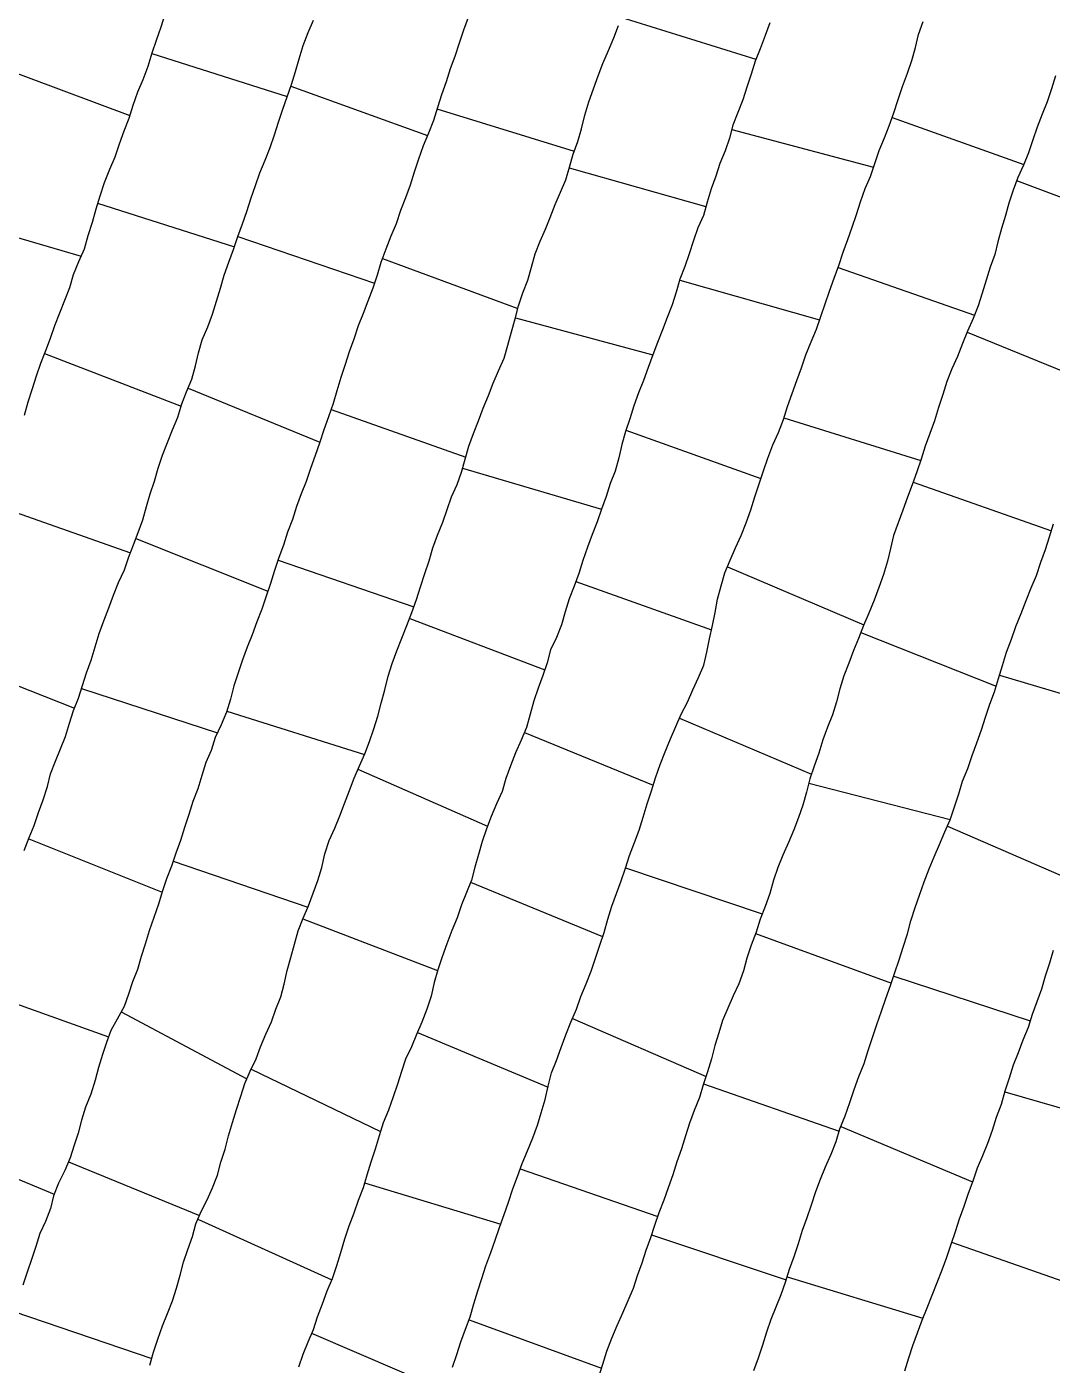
# Model space of a CAD drawing. Extents: x 703186 to 703989, y 1560402 to 1561368.
# Drawn here: x 703572.57 to 703604.72, y 1560815.5 to 1560857.44 of the extents above; entities that cross this region are included whole.
import ezdxf

# ---------------------------------------------------------------- set-up
doc = ezdxf.new("R2010")
doc.units = 0
doc.layers.add('10124_2002_REAL', color=30, linetype='Continuous')
doc.layers.add('AGROCAD PLL', color=7, linetype='Continuous')

msp = doc.modelspace()

# ---------------------------------------------------------------- linework, layer by layer
at = {"layer": '10124_2002_REAL'}
for points in [[(703586.4082, 1560857.7272), (703586.2617, 1560857.3276), (703586.1249, 1560856.9216), (703585.9933, 1560856.5106), (703585.8402, 1560856.1247), (703585.7212, 1560855.7111), (703585.5765, 1560855.3022), (703585.4418, 1560854.9071), (703585.3176, 1560854.5036), (703585.1599, 1560854.1018), (703585.0002, 1560853.7037), (703584.852, 1560853.2899), (703584.7169, 1560852.8831), (703584.5855, 1560852.4754), (703584.4457, 1560852.0785), (703584.2914, 1560851.6793), (703584.1537, 1560851.2654), (703583.9893, 1560850.8715), (703583.8273, 1560850.4656), (703583.6758, 1560850.0532), (703583.551, 1560849.6521), (703583.4208, 1560849.2453), (703583.2614, 1560848.8399), (703583.1198, 1560848.455), (703582.9627, 1560848.0617), (703582.8218, 1560847.6483), (703582.6758, 1560847.2572), (703582.5505, 1560846.8523), (703582.4189, 1560846.447), (703582.2957, 1560846.0352), (703582.1796, 1560845.6313), (703582.0343, 1560845.2193), (703581.8885, 1560844.8108), (703581.7527, 1560844.3932), (703581.6162, 1560843.9986), (703581.4702, 1560843.5934), (703581.334, 1560843.1935), (703581.1774, 1560842.8035), (703581.0307, 1560842.403), (703580.8996, 1560841.9983), (703580.7444, 1560841.5968), (703580.6173, 1560841.1964), (703580.4772, 1560840.805), (703580.3375, 1560840.3999), (703580.2073, 1560839.9893), (703580.0745, 1560839.5926), (703579.9362, 1560839.1914), (703579.7875, 1560838.794), (703579.6407, 1560838.383), (703579.4783, 1560837.9967), (703579.3369, 1560837.5961), (703579.1951, 1560837.1889), (703579.0642, 1560836.7826), (703578.9575, 1560836.3716), (703578.8277, 1560835.9583), (703578.6637, 1560835.5673), (703578.4814, 1560835.1671), (703578.3568, 1560834.7556), (703578.1849, 1560834.3788), (703578.0561, 1560833.9738), (703577.9304, 1560833.5602), (703577.7803, 1560833.1604), (703577.6477, 1560832.7516), (703577.5169, 1560832.3454), (703577.3903, 1560831.9415), (703577.2487, 1560831.542), (703577.1117, 1560831.1397), (703576.9568, 1560830.7336), (703576.8168, 1560830.3348), (703576.697, 1560829.943), (703576.5521, 1560829.523), (703576.41, 1560829.1123), (703576.2808, 1560828.6936), (703576.1538, 1560828.2999), (703576.046, 1560827.9019), (703575.889, 1560827.5103), (703575.7647, 1560827.1294), (703575.6205, 1560826.7349), (703575.4098, 1560826.3391), (703575.2115, 1560825.9866), (703575.0732, 1560825.6113), (703574.9494, 1560825.2297), (703574.8176, 1560824.828), (703574.7129, 1560824.4331), (703574.5839, 1560823.9912), (703574.4167, 1560823.5825), (703574.2915, 1560823.1811), (703574.1858, 1560822.7714), (703574.0541, 1560822.3892), (703573.9286, 1560821.9924), (703573.7686, 1560821.6005), (703573.5717, 1560821.2058), (703573.4143, 1560820.8013), (703573.3152, 1560820.4052), (703573.1603, 1560819.9974), (703572.983, 1560819.6227), (703572.855, 1560819.2165), (703572.7201, 1560818.8071), (703572.5798, 1560818.4094), (703572.4519, 1560818.0086)], [(703572.4882, 1560831.6263), (703572.6498, 1560832.0304), (703572.8032, 1560832.4124), (703572.941, 1560832.8141), (703573.0831, 1560833.2171), (703573.2172, 1560833.6275), (703573.3157, 1560834.0278), (703573.4707, 1560834.4255), (703573.6333, 1560834.8113), (703573.7861, 1560835.1998), (703573.9107, 1560835.6151), (703574.0404, 1560836.012), (703574.1902, 1560836.397), (703574.3214, 1560836.8012), (703574.4438, 1560837.1962), (703574.5856, 1560837.5906), (703574.7131, 1560838.012), (703574.8464, 1560838.4261), (703574.9874, 1560838.8279), (703575.1463, 1560839.2258), (703575.2944, 1560839.6317), (703575.4508, 1560840.0281), (703575.6313, 1560840.4248), (703575.7757, 1560840.8256), (703575.9152, 1560841.2083), (703576.0678, 1560841.5928), (703576.2089, 1560841.9831), (703576.3289, 1560842.4048), (703576.4382, 1560842.8067), (703576.5731, 1560843.1967), (703576.6908, 1560843.6119), (703576.823, 1560844.0114), (703576.9824, 1560844.4094), (703577.1435, 1560844.8128), (703577.3038, 1560845.2072), (703577.4335, 1560845.6232), (703577.5803, 1560845.9989), (703577.7412, 1560846.3917), (703577.8641, 1560846.8132), (703577.9585, 1560847.2227), (703578.0742, 1560847.6328), (703578.2525, 1560848.0315), (703578.3956, 1560848.4306), (703578.5208, 1560848.8369), (703578.6405, 1560849.2463), (703578.7641, 1560849.6596), (703578.9108, 1560850.0649), (703579.0538, 1560850.459), (703579.191, 1560850.8621), (703579.3293, 1560851.2602), (703579.4695, 1560851.6516), (703579.6056, 1560852.0739), (703579.7385, 1560852.4617), (703579.8828, 1560852.8563), (703580.0492, 1560853.257), (703580.2051, 1560853.6508), (703580.3416, 1560854.0492), (703580.4653, 1560854.4494), (703580.6032, 1560854.851), (703580.733, 1560855.2441), (703580.8728, 1560855.6304), (703580.996, 1560856.0346), (703581.1105, 1560856.4371), (703581.2343, 1560856.8498), (703581.388, 1560857.2604), (703581.5563, 1560857.6466)], [(703576.9018, 1560857.8216), (703576.7713, 1560857.4213), (703576.6282, 1560857.01), (703576.4975, 1560856.6058), (703576.365, 1560856.1897), (703576.2149, 1560855.7721), (703576.0382, 1560855.3908), (703575.8974, 1560854.9744), (703575.775, 1560854.5597), (703575.6127, 1560854.1646), (703575.4659, 1560853.7563), (703575.3275, 1560853.3543), (703575.1611, 1560852.9603), (703574.9945, 1560852.5522), (703574.8623, 1560852.1303), (703574.7322, 1560851.7227), (703574.6175, 1560851.3021), (703574.4832, 1560850.885), (703574.3701, 1560850.4734), (703574.196, 1560850.0717), (703574.0299, 1560849.6635), (703573.9082, 1560849.2532), (703573.754, 1560848.8598), (703573.5982, 1560848.4636), (703573.4362, 1560848.0648), (703573.3011, 1560847.6686), (703573.154, 1560847.2784), (703573.004, 1560846.8875), (703572.8673, 1560846.4933), (703572.7373, 1560846.0936), (703572.6104, 1560845.6798), (703572.4916, 1560845.2619)], [(703576.4292, 1560815.4952), (703576.5478, 1560815.9073), (703576.6791, 1560816.3192), (703576.8269, 1560816.7285), (703576.9833, 1560817.1215), (703577.14, 1560817.5129), (703577.2689, 1560817.91), (703577.3849, 1560818.324), (703577.4887, 1560818.7269), (703577.6209, 1560819.1252), (703577.7653, 1560819.5358), (703577.8674, 1560819.9321), (703578.0393, 1560820.313), (703578.2318, 1560820.6825), (703578.3969, 1560821.0615), (703578.5466, 1560821.454), (703578.6539, 1560821.8644), (703578.786, 1560822.2698), (703578.8978, 1560822.6837), (703579.0171, 1560823.0983), (703579.1512, 1560823.5083), (703579.2817, 1560823.9334), (703579.4123, 1560824.3251), (703579.5763, 1560824.715), (703579.7588, 1560825.0937), (703579.9001, 1560825.4778), (703580.0709, 1560825.874), (703580.2394, 1560826.2546), (703580.3833, 1560826.6569), (703580.5344, 1560827.0442), (703580.6438, 1560827.4413), (703580.736, 1560827.867), (703580.8484, 1560828.2752), (703580.9643, 1560828.6954), (703581.084, 1560829.1057), (703581.2383, 1560829.5066), (703581.3985, 1560829.8946), (703581.5466, 1560830.2862), (703581.6985, 1560830.691), (703581.8259, 1560831.0977), (703581.9147, 1560831.5179), (703582.0528, 1560831.9349), (703582.2246, 1560832.3222), (703582.3809, 1560832.7168), (703582.5278, 1560833.1041), (703582.6894, 1560833.5028), (703582.8309, 1560833.8944), (703582.998, 1560834.2757), (703583.1659, 1560834.6517), (703583.32, 1560835.0379), (703583.4531, 1560835.4372), (703583.5778, 1560835.8345), (703583.6832, 1560836.2451), (703583.7951, 1560836.6598), (703583.9035, 1560837.0847), (703584.0294, 1560837.4845), (703584.168, 1560837.8804), (703584.3272, 1560838.277), (703584.4909, 1560838.6724), (703584.647, 1560839.0843), (703584.7898, 1560839.4909), (703584.9115, 1560839.8925), (703585.0549, 1560840.3071), (703585.1859, 1560840.7026), (703585.3025, 1560841.1114), (703585.4519, 1560841.511), (703585.6109, 1560841.9131), (703585.7534, 1560842.3161), (703585.8894, 1560842.7122), (703586.0619, 1560843.0976), (703586.1984, 1560843.4862), (703586.3167, 1560843.8858), (703586.4264, 1560844.2945), (703586.5724, 1560844.6935), (703586.7287, 1560845.0934), (703586.8759, 1560845.487), (703587.0433, 1560845.8791), (703587.193, 1560846.272), (703587.3617, 1560846.6597), (703587.5317, 1560847.052), (703587.6471, 1560847.4605), (703587.7703, 1560847.8752), (703587.8824, 1560848.2875), (703587.991, 1560848.6924), (703588.1183, 1560849.1053), (703588.2805, 1560849.4938), (703588.3986, 1560849.9081), (703588.5135, 1560850.3201), (703588.6606, 1560850.719), (703588.8298, 1560851.0913), (703588.9792, 1560851.4653), (703589.1331, 1560851.866), (703589.3048, 1560852.2568), (703589.4685, 1560852.6367), (703589.5813, 1560853.0353), (703589.6991, 1560853.4478), (703589.8456, 1560853.839), (703589.9647, 1560854.2389), (703590.0639, 1560854.6677), (703590.1944, 1560855.0867), (703590.3321, 1560855.4952), (703590.4837, 1560855.8986), (703590.6294, 1560856.2918), (703590.8032, 1560856.6909), (703590.9718, 1560857.0889), (703591.1163, 1560857.4786)], [(703595.8678, 1560857.5573), (703595.7149, 1560857.1599), (703595.5618, 1560856.7499), (703595.4037, 1560856.3603), (703595.281, 1560855.949), (703595.143, 1560855.5502), (703595.0137, 1560855.1455), (703594.8649, 1560854.7499), (703594.7092, 1560854.3572), (703594.6005, 1560853.9482), (703594.4609, 1560853.5538), (703594.3022, 1560853.1537), (703594.1703, 1560852.7602), (703594.0264, 1560852.355), (703593.9023, 1560851.9444), (703593.7817, 1560851.5247), (703593.6089, 1560851.135), (703593.4692, 1560850.7374), (703593.3405, 1560850.3186), (703593.2045, 1560849.9306), (703593.0483, 1560849.5342), (703592.9321, 1560849.1252), (703592.8068, 1560848.7245), (703592.6491, 1560848.3238), (703592.5033, 1560847.9373), (703592.3407, 1560847.5449), (703592.1923, 1560847.1569), (703592.0556, 1560846.7567), (703591.9025, 1560846.3548), (703591.749, 1560845.9635), (703591.6032, 1560845.5583), (703591.4777, 1560845.1494), (703591.3372, 1560844.756), (703591.2245, 1560844.3503), (703591.1325, 1560843.9327), (703591.0207, 1560843.5166), (703590.8599, 1560843.1254), (703590.7311, 1560842.724), (703590.5919, 1560842.3195), (703590.448, 1560841.9229), (703590.2929, 1560841.5236), (703590.148, 1560841.1303), (703590.0057, 1560840.715), (703589.8741, 1560840.3106), (703589.7321, 1560839.912), (703589.5758, 1560839.5092), (703589.4453, 1560839.1088), (703589.3342, 1560838.7016), (703589.1722, 1560838.2988), (703588.9936, 1560837.9116), (703588.8808, 1560837.5091), (703588.7466, 1560837.1106), (703588.605, 1560836.71), (703588.4702, 1560836.3137), (703588.3501, 1560835.8995), (703588.2359, 1560835.4859), (703588.0713, 1560835.0844), (703587.8905, 1560834.6885), (703587.7376, 1560834.2772), (703587.5867, 1560833.8827), (703587.4696, 1560833.4786), (703587.2984, 1560833.0878), (703587.1274, 1560832.6925), (703586.9828, 1560832.3051), (703586.8501, 1560831.9079), (703586.7297, 1560831.5057), (703586.6153, 1560831.102), (703586.5116, 1560830.6942), (703586.3535, 1560830.3093), (703586.1962, 1560829.9192), (703586.0636, 1560829.5132), (703585.8991, 1560829.1173), (703585.7445, 1560828.7032), (703585.5974, 1560828.2901), (703585.4557, 1560827.8889), (703585.3387, 1560827.4857), (703585.2476, 1560827.0596), (703585.1095, 1560826.65), (703584.9507, 1560826.2477), (703584.7883, 1560825.8598), (703584.6291, 1560825.4746), (703584.4476, 1560825.0893), (703584.3177, 1560824.7034), (703584.1974, 1560824.3087), (703584.0593, 1560823.912), (703583.9152, 1560823.4887), (703583.7423, 1560823.0956), (703583.6215, 1560822.6835), (703583.4979, 1560822.2641), (703583.3609, 1560821.8595), (703583.2341, 1560821.4529), (703583.1143, 1560821.0577), (703582.9626, 1560820.6565), (703582.8202, 1560820.2588), (703582.6638, 1560819.8577), (703582.5278, 1560819.444), (703582.4054, 1560819.0234), (703582.2849, 1560818.6163), (703582.1426, 1560818.2079), (703581.9776, 1560817.8192), (703581.834, 1560817.4155), (703581.6771, 1560817.0072), (703581.5446, 1560816.6035), (703581.379, 1560816.217), (703581.2241, 1560815.831), (703581.0898, 1560815.434)], [(703585.9149, 1560815.4346), (703586.0543, 1560815.8348), (703586.1749, 1560816.231), (703586.3282, 1560816.6226), (703586.4712, 1560817.0163), (703586.5825, 1560817.4238), (703586.7106, 1560817.8313), (703586.8397, 1560818.2112), (703586.9639, 1560818.6071), (703587.1197, 1560819.0272), (703587.2514, 1560819.4129), (703587.3927, 1560819.8151), (703587.5391, 1560820.2161), (703587.6747, 1560820.6084), (703587.8117, 1560821.02), (703587.9564, 1560821.4125), (703588.0985, 1560821.8226), (703588.2639, 1560822.2108), (703588.4312, 1560822.6184), (703588.5779, 1560823.0148), (703588.6958, 1560823.4096), (703588.8172, 1560823.8208), (703588.9194, 1560824.2427), (703589.0166, 1560824.657), (703589.1817, 1560825.0432), (703589.3211, 1560825.4539), (703589.4649, 1560825.8546), (703589.6311, 1560826.2483), (703589.8064, 1560826.6507), (703589.9404, 1560827.0534), (703590.1054, 1560827.4527), (703590.2633, 1560827.8481), (703590.4014, 1560828.2534), (703590.5325, 1560828.6617), (703590.6676, 1560829.059), (703590.7827, 1560829.4714), (703590.9126, 1560829.8783), (703591.0578, 1560830.2814), (703591.2001, 1560830.6802), (703591.336, 1560831.0778), (703591.4685, 1560831.474), (703591.6272, 1560831.8757), (703591.7656, 1560832.265), (703591.8973, 1560832.6681), (703592.0176, 1560833.0883), (703592.1549, 1560833.4916), (703592.2816, 1560833.9051), (703592.4245, 1560834.3192), (703592.5865, 1560834.7177), (703592.7542, 1560835.1271), (703592.9222, 1560835.5119), (703593.0875, 1560835.9002), (703593.2802, 1560836.2724), (703593.4464, 1560836.663), (703593.6328, 1560837.0433), (703593.7961, 1560837.4302), (703593.8865, 1560837.8413), (703593.9734, 1560838.259), (703594.0691, 1560838.673), (703594.1488, 1560839.0891), (703594.2284, 1560839.5), (703594.3383, 1560839.9228), (703594.4525, 1560840.3241), (703594.6228, 1560840.7249), (703594.7922, 1560841.1132), (703594.9674, 1560841.497), (703595.1261, 1560841.898), (703595.265, 1560842.2995), (703595.3923, 1560842.7057), (703595.527, 1560843.1159), (703595.663, 1560843.5188), (703595.8006, 1560843.9238), (703595.9566, 1560844.3362), (703596.1326, 1560844.7279), (703596.2895, 1560845.1321), (703596.4177, 1560845.542), (703596.5655, 1560845.9441), (703596.706, 1560846.3523), (703596.8561, 1560846.7521), (703596.994, 1560847.1595), (703597.1565, 1560847.5694), (703597.3272, 1560847.9583), (703597.4609, 1560848.3618), (703597.5939, 1560848.7579), (703597.7365, 1560849.1542), (703597.8858, 1560849.5569), (703598.0255, 1560849.9595), (703598.1596, 1560850.3702), (703598.3066, 1560850.7711), (703598.4502, 1560851.1549), (703598.5859, 1560851.551), (703598.7055, 1560851.957), (703598.8484, 1560852.3651), (703599.0182, 1560852.7501), (703599.1522, 1560853.1539), (703599.296, 1560853.5587), (703599.4542, 1560853.9553), (703599.6061, 1560854.337), (703599.75, 1560854.7414), (703599.8871, 1560855.1556), (703600.0194, 1560855.5698), (703600.1764, 1560855.9809), (703600.3189, 1560856.3772), (703600.4273, 1560856.7834), (703600.5293, 1560857.1949), (703600.6735, 1560857.5992)], [(703604.8192, 1560855.8983), (703604.6919, 1560855.4912), (703604.5574, 1560855.0864), (703604.4003, 1560854.6949), (703604.2495, 1560854.2953), (703604.1065, 1560853.8981), (703603.9746, 1560853.4896), (703603.8118, 1560853.097), (703603.6379, 1560852.7166), (703603.4889, 1560852.3177), (703603.3593, 1560851.9145), (703603.2479, 1560851.5199), (703603.1307, 1560851.1136), (703603.0144, 1560850.7017), (703602.9135, 1560850.3021), (703602.7752, 1560849.9053), (703602.645, 1560849.4998), (703602.525, 1560849.0902), (703602.392, 1560848.6904), (703602.2433, 1560848.2923), (703602.0613, 1560847.8992), (703601.9035, 1560847.5137), (703601.7505, 1560847.1108), (703601.568, 1560846.717), (703601.4156, 1560846.3216), (703601.286, 1560845.912), (703601.151, 1560845.5073), (703601.0313, 1560845.0941), (703600.882, 1560844.69), (703600.7357, 1560844.3008), (703600.6093, 1560843.8886), (703600.4713, 1560843.4871), (703600.3314, 1560843.0898), (703600.1752, 1560842.6938), (703600.0385, 1560842.2886), (703599.8839, 1560841.898), (703599.7452, 1560841.5005), (703599.6512, 1560841.0911), (703599.5494, 1560840.6885), (703599.4236, 1560840.2757), (703599.2821, 1560839.8683), (703599.1359, 1560839.4681), (703598.9726, 1560839.0672), (703598.8052, 1560838.6763), (703598.6459, 1560838.2747), (703598.4902, 1560837.8918), (703598.3444, 1560837.4922), (703598.1845, 1560837.0969), (703598.0555, 1560836.6926), (703597.9579, 1560836.289), (703597.8269, 1560835.8809), (703597.6676, 1560835.4923), (703597.5308, 1560835.0948), (703597.396, 1560834.6781), (703597.2526, 1560834.2708), (703597.1234, 1560833.8691), (703597.0168, 1560833.4543), (703596.8965, 1560833.0516), (703596.7624, 1560832.6555), (703596.6149, 1560832.2733), (703596.4531, 1560831.8775), (703596.2721, 1560831.4839), (703596.1138, 1560831.0986), (703595.9814, 1560830.6945), (703595.8638, 1560830.2753), (703595.7224, 1560829.8671), (703595.5581, 1560829.4765), (703595.4337, 1560829.0722), (703595.2844, 1560828.6631), (703595.14, 1560828.2542), (703595.0342, 1560827.8514), (703594.8891, 1560827.4449), (703594.7147, 1560827.0708), (703594.551, 1560826.6885), (703594.3797, 1560826.2968), (703594.2638, 1560825.912), (703594.1356, 1560825.515), (703594.0321, 1560825.0945), (703593.9158, 1560824.6896), (703593.7764, 1560824.2874), (703593.6561, 1560823.8818), (703593.4918, 1560823.4801), (703593.3449, 1560823.0794), (703593.226, 1560822.6859), (703593.0928, 1560822.2785), (703592.9537, 1560821.8754), (703592.8259, 1560821.4627), (703592.6811, 1560821.0563), (703592.5444, 1560820.665), (703592.3886, 1560820.2698), (703592.2497, 1560819.8796), (703592.1194, 1560819.4898), (703591.9778, 1560819.0976), (703591.8496, 1560818.691), (703591.7094, 1560818.304), (703591.576, 1560817.9034), (703591.4182, 1560817.5152), (703591.2487, 1560817.1265), (703591.0672, 1560816.7345), (703590.897, 1560816.3397), (703590.7451, 1560815.9318), (703590.6223, 1560815.5204), (703590.4936, 1560815.1247)], [(703595.3675, 1560815.3317), (703595.5122, 1560815.7335), (703595.6441, 1560816.1316), (703595.7716, 1560816.5391), (703595.9114, 1560816.9415), (703596.0675, 1560817.3264), (703596.225, 1560817.7185), (703596.356, 1560818.1003), (703596.4794, 1560818.5046), (703596.6252, 1560818.9009), (703596.7676, 1560819.3138), (703596.8923, 1560819.7266), (703597.0317, 1560820.1216), (703597.1719, 1560820.5255), (703597.3021, 1560820.9418), (703597.4508, 1560821.33), (703597.6099, 1560821.7137), (703597.785, 1560822.1095), (703597.9418, 1560822.5044), (703598.0598, 1560822.9099), (703598.2308, 1560823.3162), (703598.368, 1560823.7314), (703598.5076, 1560824.1408), (703598.6528, 1560824.5498), (703598.8198, 1560824.9522), (703598.9482, 1560825.3592), (703599.0827, 1560825.7652), (703599.221, 1560826.1742), (703599.3663, 1560826.5911), (703599.5014, 1560826.9908), (703599.6516, 1560827.3927), (703599.7854, 1560827.8017), (703599.9155, 1560828.1981), (703600.0459, 1560828.5984), (703600.1752, 1560829.0107), (703600.2824, 1560829.4234), (703600.4186, 1560829.8354), (703600.5607, 1560830.2316), (703600.7025, 1560830.6477), (703600.8564, 1560831.0475), (703601.0145, 1560831.4264), (703601.1788, 1560831.8185), (703601.3545, 1560832.207), (703601.5208, 1560832.5893), (703601.6564, 1560832.9929), (703601.7901, 1560833.3996), (703601.9081, 1560833.8007), (703602.0675, 1560834.1982), (703602.2062, 1560834.602), (703602.3558, 1560835.0047), (703602.4949, 1560835.4072), (703602.6267, 1560835.8075), (703602.7621, 1560836.2108), (703602.9061, 1560836.6013), (703603.0329, 1560837.012), (703603.1539, 1560837.421), (703603.2845, 1560837.8429), (703603.4355, 1560838.2443), (703603.5713, 1560838.6471), (703603.738, 1560839.0526), (703603.9031, 1560839.4572), (703604.0574, 1560839.8543), (703604.2205, 1560840.2438), (703604.3574, 1560840.6574), (703604.5067, 1560841.0588), (703604.6289, 1560841.4598), (703604.7601, 1560841.8673)], [(703604.7454, 1560828.4964), (703604.6298, 1560828.092), (703604.492, 1560827.6925), (703604.3764, 1560827.2847), (703604.2333, 1560826.8871), (703604.0888, 1560826.4842), (703603.9583, 1560826.0762), (703603.799, 1560825.6852), (703603.6493, 1560825.2855), (703603.4973, 1560824.8963), (703603.3619, 1560824.4922), (703603.2342, 1560824.0885), (703603.113, 1560823.6691), (703602.9589, 1560823.2629), (703602.8336, 1560822.8567), (703602.6924, 1560822.4484), (703602.5267, 1560822.0597), (703602.3676, 1560821.6758), (703602.2233, 1560821.2684), (703602.0862, 1560820.8813), (703601.9491, 1560820.4738), (703601.8032, 1560820.0696), (703601.6753, 1560819.6731), (703601.5361, 1560819.2764), (703601.4019, 1560818.8727), (703601.2538, 1560818.479), (703601.102, 1560818.0774), (703600.941, 1560817.6777), (703600.7833, 1560817.2875), (703600.6278, 1560816.902), (703600.4856, 1560816.4985), (703600.3397, 1560816.1057), (703600.2115, 1560815.7139), (703600.0858, 1560815.3106)]]:
    msp.add_lwpolyline(points, dxfattribs=at)
at = {"layer": 'AGROCAD PLL', "color": 5, "true_color": 0x0000ff}
for points in [[(703591.1969, 1560857.7377), (703595.4282, 1560856.4206)], [(703576.4962, 1560856.6018), (703580.7356, 1560855.2519)], [(703576.4962, 1560856.6018), (703580.7358, 1560855.2518)], [(703599.6966, 1560854.5912), (703603.8226, 1560853.123)], [(703603.0639, 1560837.1167), (703607.3167, 1560835.8585)], [(703588.1716, 1560835.329), (703592.2105, 1560833.6732)], [(703582.9531, 1560834.1731), (703587.0155, 1560832.3928)], [(703570.9538, 1560827.2816), (703575.1377, 1560825.7864)], [(703584.8156, 1560825.9251), (703588.9115, 1560824.2103)], [(703569.3327, 1560822.5606), (703573.4343, 1560820.8528)], [(703573.8776, 1560821.8675), (703577.9842, 1560820.1909)], [(703596.4083, 1560818.2718), (703600.6572, 1560816.9749)], [(703586.4352, 1560816.9171), (703590.5862, 1560815.4094)]]:
    msp.add_lwpolyline(points, dxfattribs=at)
at = {"layer": 'AGROCAD PLL', "color": 3, "true_color": 0x00ff00}
for points in [[(703571.566, 1560856.2374), (703575.8038, 1560854.6571)], [(703580.8529, 1560855.5753), (703585.1301, 1560854.0274)], [(703585.4303, 1560854.8696), (703589.7353, 1560853.5445)], [(703589.5755, 1560853.0149), (703593.8614, 1560851.802)], [(703574.7909, 1560851.9067), (703579.0805, 1560850.5375)], [(703579.1907, 1560850.8614), (703583.4717, 1560849.4043)], [(703583.72, 1560850.1736), (703587.9696, 1560848.6125)], [(703598.0014, 1560849.8902), (703602.2849, 1560848.4038)], [(703587.8903, 1560848.3169), (703592.1944, 1560847.1625)], [(703587.8903, 1560848.3169), (703592.1942, 1560847.1625)], [(703602.0498, 1560847.8711), (703606.1771, 1560846.1816)], [(703577.6292, 1560846.1183), (703581.763, 1560844.4249)], [(703582.1127, 1560845.4417), (703586.3347, 1560843.9528)], [(703596.307, 1560845.1881), (703600.595, 1560843.847)], [(703591.3519, 1560844.7971), (703595.5843, 1560843.2855)], [(703586.2343, 1560843.6074), (703590.5912, 1560842.3175)], [(703586.2343, 1560843.6074), (703590.5912, 1560842.3175)], [(703575.991, 1560841.3994), (703580.1295, 1560839.7569)], [(703580.4504, 1560840.7273), (703584.7084, 1560839.259)], [(703589.7832, 1560840.0555), (703594.0383, 1560838.5396)], [(703584.575, 1560838.8942), (703588.8071, 1560837.2904)], [(703569.8602, 1560837.7519), (703574.0694, 1560836.0866)], [(703574.2891, 1560836.7015), (703578.5503, 1560835.3184)], [(703578.8398, 1560835.9968), (703583.1606, 1560834.6398)], [(703578.8398, 1560835.9968), (703583.1611, 1560834.6396)], [(703593.035, 1560835.7769), (703597.1708, 1560834.0163)], [(703601.4349, 1560832.3919), (703605.5556, 1560830.5994)], [(703572.6331, 1560831.9887), (703576.8116, 1560830.3177)], [(703577.1636, 1560831.2922), (703581.3824, 1560829.8556)], [(703591.3363, 1560831.0788), (703595.6283, 1560829.6435)], [(703586.4855, 1560830.6307), (703590.624, 1560828.9308)], [(703581.2308, 1560829.487), (703585.4484, 1560827.8637)], [(703595.4173, 1560829.0273), (703599.6777, 1560827.4725)], [(703599.7491, 1560827.6908), (703604.0271, 1560826.2913)], [(703575.533, 1560826.5705), (703579.4743, 1560824.4725)], [(703579.6037, 1560824.7718), (703583.6606, 1560822.8167)], [(703593.7845, 1560824.3107), (703598.0384, 1560822.8363)], [(703603.2277, 1560824.066), (703607.5792, 1560822.8084)], [(703598.088, 1560822.9768), (703602.2134, 1560821.2405)], [(703583.1615, 1560821.2133), (703587.4307, 1560819.9192)], [(703592.1519, 1560819.5871), (703596.3786, 1560818.1742)], [(703581.5005, 1560816.5007), (703585.6601, 1560814.7185)]]:
    msp.add_lwpolyline(points, dxfattribs=at)
at = {"layer": 'AGROCAD PLL', "color": 1, "true_color": 0xff0000}
for points in [[(703594.6731, 1560854.2215), (703599.1148, 1560853.0411)], [(703603.6011, 1560852.6181), (703607.8876, 1560851.017)], [(703569.8798, 1560851.5337), (703574.274, 1560850.2516)], [(703593.0388, 1560849.5009), (703597.4254, 1560848.2546)], [(703573.1235, 1560847.199), (703577.4118, 1560845.5535)], [(703600.3596, 1560843.1698), (703604.6887, 1560841.6454)], [(703571.4868, 1560842.4775), (703575.8226, 1560840.9543)], [(703594.5347, 1560840.5175), (703598.8149, 1560838.6989)], [(703598.7173, 1560838.4547), (703602.9589, 1560836.7722)], [(703597.0883, 1560833.7326), (703601.5225, 1560832.5931)], [(703597.0883, 1560833.7326), (703601.5221, 1560832.5932)], [(703589.6815, 1560826.364), (703593.8646, 1560824.5417)], [(703588.0391, 1560821.6513), (703592.3488, 1560820.158)], [(703577.9306, 1560820.0722), (703582.1296, 1560818.1772)], [(703601.5634, 1560819.3541), (703605.882, 1560817.8387)], [(703572.1713, 1560817.1773), (703576.4917, 1560815.7124)]]:
    msp.add_lwpolyline(points, dxfattribs=at)

doc.saveas('drawing.dxf')
